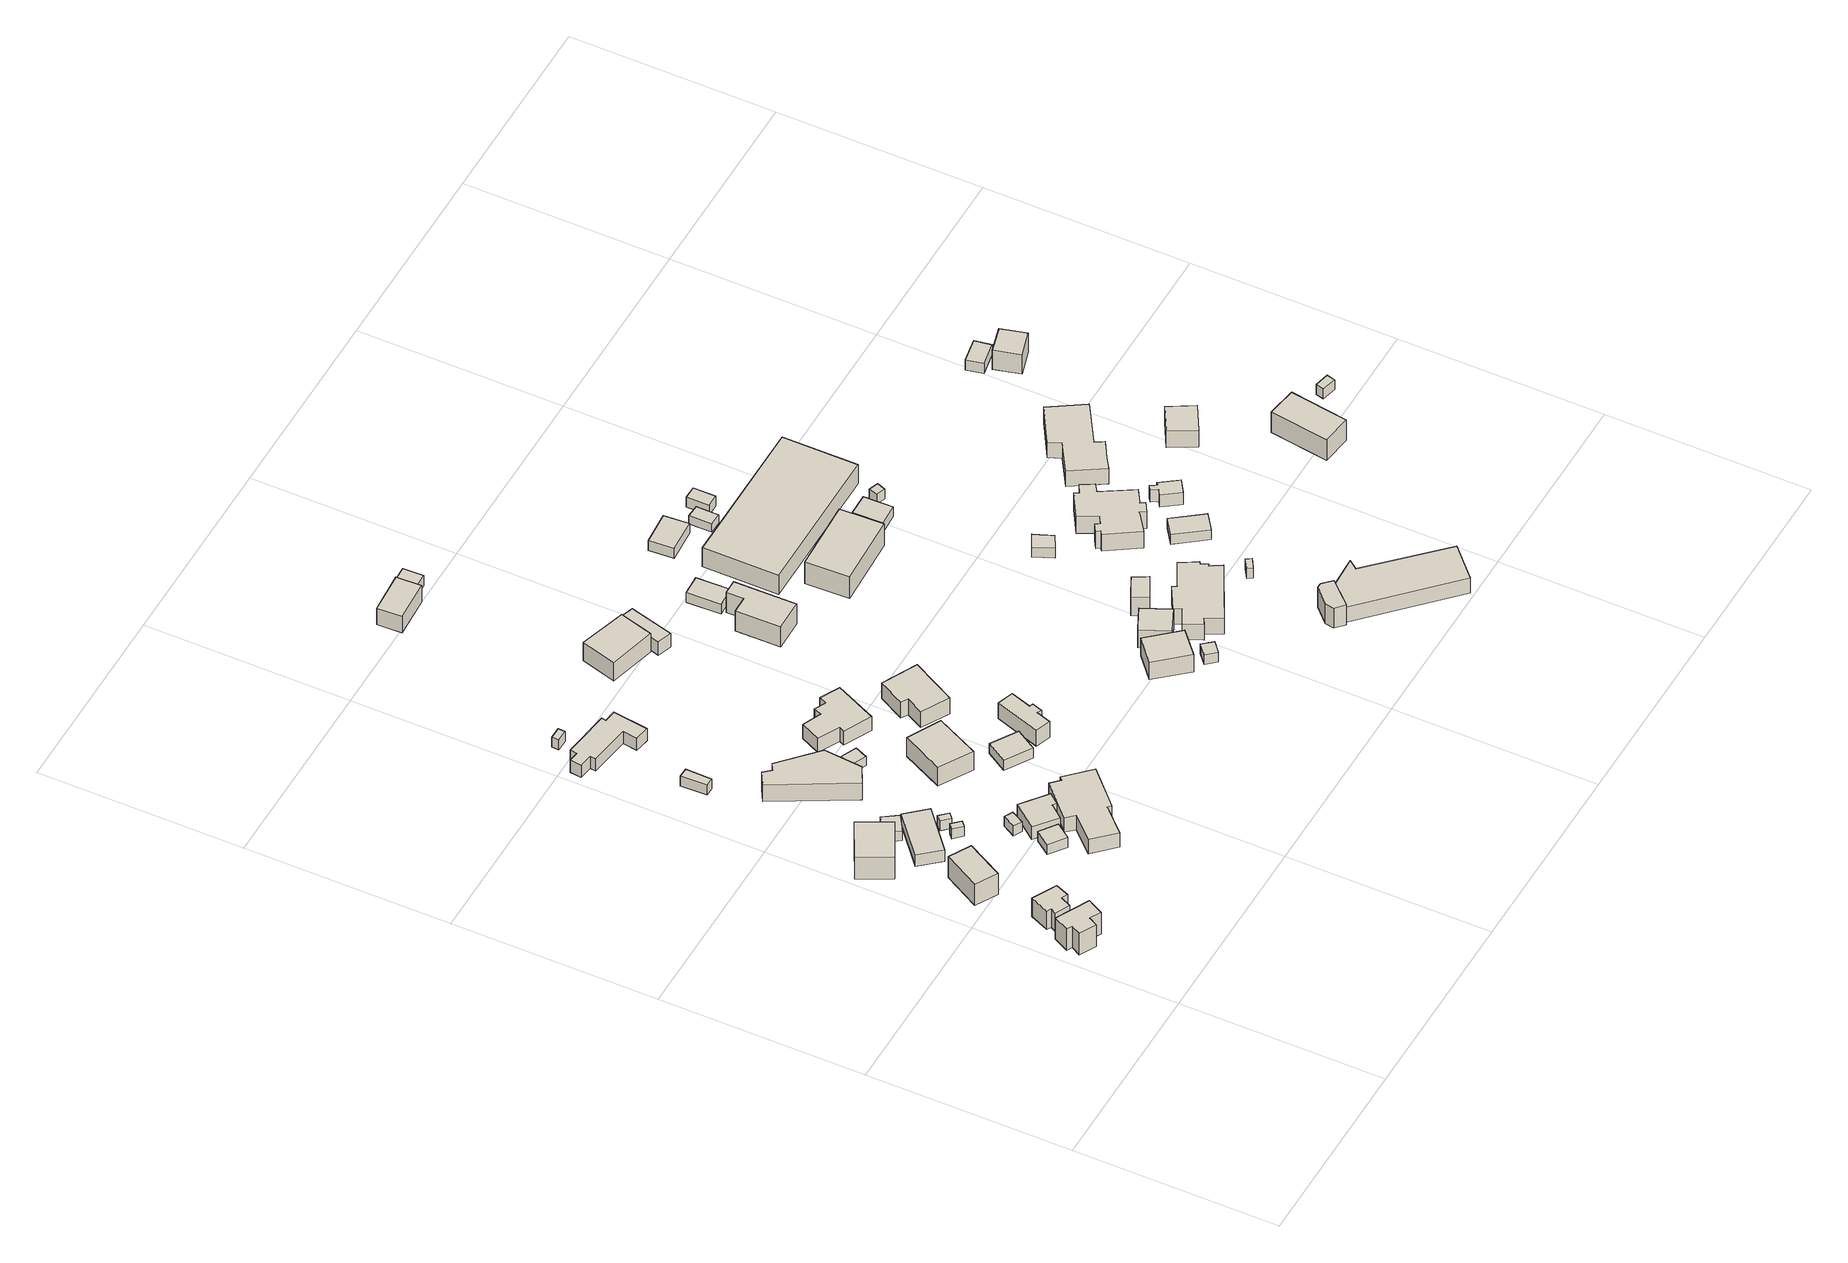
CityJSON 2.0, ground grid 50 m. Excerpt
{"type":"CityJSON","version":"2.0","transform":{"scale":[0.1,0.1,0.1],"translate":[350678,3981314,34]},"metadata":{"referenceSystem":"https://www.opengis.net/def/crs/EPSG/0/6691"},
"CityObjects":{
"building1":{"type":"Building","attributes":{"荒川水系越辺川洪水浸水想定区域（計画規模）.規模":"L1","荒川水系越辺川洪水浸水想定区域（計画規模）.浸水ランク":"2","荒川水系越辺川洪水浸水想定区域（計画規模）.浸水深":0.93,"荒川水系越辺川洪水浸水想定区域（想定最大規模）.規模":"L2","荒川水系越辺川洪水浸水想定区域（想定最大規模）.浸水ランク":"2","荒川水系越辺川洪水浸水想定区域（想定最大規模）.浸水深":1.62,"荒川水系越辺川洪水浸水想定区域（想定最大規模）.継続時間":21.88,"measuredHeight":7.1},"geometry":[{"type":"Solid","lod":"1","boundaries":[[[[0,1,2,3,4,5,6,7]],[[6,8,9,7]],[[5,10,8,6]],[[4,11,10,5]],[[3,12,11,4]],[[2,13,12,3]],[[1,14,13,2]],[[0,15,14,1]],[[7,9,15,0]],[[8,10,11,12,13,14,15,9]]]]}]},
"building2":{"type":"Building","attributes":{"荒川水系越辺川洪水浸水想定区域（計画規模）.規模":"L1","荒川水系越辺川洪水浸水想定区域（計画規模）.浸水ランク":"2","荒川水系越辺川洪水浸水想定区域（計画規模）.浸水深":0.93,"荒川水系越辺川洪水浸水想定区域（想定最大規模）.規模":"L2","荒川水系越辺川洪水浸水想定区域（想定最大規模）.浸水ランク":"2","荒川水系越辺川洪水浸水想定区域（想定最大規模）.浸水深":1.61,"荒川水系越辺川洪水浸水想定区域（想定最大規模）.継続時間":21.88,"measuredHeight":7.3},"geometry":[{"type":"Solid","lod":"1","boundaries":[[[[16,17,18,19,20,21,22,23]],[[22,24,25,23]],[[21,26,24,22]],[[20,27,26,21]],[[19,28,27,20]],[[18,29,28,19]],[[17,30,29,18]],[[16,31,30,17]],[[23,25,31,16]],[[24,26,27,28,29,30,31,25]]]]}]},
"building3":{"type":"Building","attributes":{"荒川水系越辺川洪水浸水想定区域（計画規模）.規模":"L1","荒川水系越辺川洪水浸水想定区域（計画規模）.浸水ランク":"2","荒川水系越辺川洪水浸水想定区域（計画規模）.浸水深":1.22,"荒川水系越辺川洪水浸水想定区域（想定最大規模）.規模":"L2","荒川水系越辺川洪水浸水想定区域（想定最大規模）.浸水ランク":"2","荒川水系越辺川洪水浸水想定区域（想定最大規模）.浸水深":1.9,"荒川水系越辺川洪水浸水想定区域（想定最大規模）.継続時間":21.5,"measuredHeight":7.2},"geometry":[{"type":"Solid","lod":"1","boundaries":[[[[32,33,34,35]],[[34,36,37,35]],[[33,38,36,34]],[[32,39,38,33]],[[35,37,39,32]],[[36,38,39,37]]]]}]},
"building4":{"type":"Building","attributes":{"荒川水系越辺川洪水浸水想定区域（計画規模）.規模":"L1","荒川水系越辺川洪水浸水想定区域（計画規模）.浸水ランク":"2","荒川水系越辺川洪水浸水想定区域（計画規模）.浸水深":1.06,"荒川水系越辺川洪水浸水想定区域（想定最大規模）.規模":"L2","荒川水系越辺川洪水浸水想定区域（想定最大規模）.浸水ランク":"2","荒川水系越辺川洪水浸水想定区域（想定最大規模）.浸水深":1.75,"荒川水系越辺川洪水浸水想定区域（想定最大規模）.継続時間":21.76,"measuredHeight":7.9},"geometry":[{"type":"Solid","lod":"1","boundaries":[[[[40,41,42,43]],[[42,44,45,43]],[[41,46,44,42]],[[40,47,46,41]],[[43,45,47,40]],[[44,46,47,45]]]]}]},
"building5":{"type":"Building","attributes":{"荒川水系越辺川洪水浸水想定区域（計画規模）.規模":"L1","荒川水系越辺川洪水浸水想定区域（計画規模）.浸水ランク":"2","荒川水系越辺川洪水浸水想定区域（計画規模）.浸水深":1.19,"荒川水系越辺川洪水浸水想定区域（想定最大規模）.規模":"L2","荒川水系越辺川洪水浸水想定区域（想定最大規模）.浸水ランク":"2","荒川水系越辺川洪水浸水想定区域（想定最大規模）.浸水深":1.88,"荒川水系越辺川洪水浸水想定区域（想定最大規模）.継続時間":21.76,"measuredHeight":3.9},"geometry":[{"type":"Solid","lod":"1","boundaries":[[[[48,49,50,51]],[[50,52,53,51]],[[49,54,52,50]],[[48,55,54,49]],[[51,53,55,48]],[[52,54,55,53]]]]}]},
"building6":{"type":"Building","attributes":{"荒川水系越辺川洪水浸水想定区域（計画規模）.規模":"L1","荒川水系越辺川洪水浸水想定区域（計画規模）.浸水ランク":"2","荒川水系越辺川洪水浸水想定区域（計画規模）.浸水深":1.17,"荒川水系越辺川洪水浸水想定区域（想定最大規模）.規模":"L2","荒川水系越辺川洪水浸水想定区域（想定最大規模）.浸水ランク":"2","荒川水系越辺川洪水浸水想定区域（想定最大規模）.浸水深":1.86,"荒川水系越辺川洪水浸水想定区域（想定最大規模）.継続時間":21.76,"measuredHeight":3},"geometry":[{"type":"Solid","lod":"1","boundaries":[[[[56,57,58,59]],[[58,60,61,59]],[[57,62,60,58]],[[56,63,62,57]],[[59,61,63,56]],[[60,62,63,61]]]]}]},
"building7":{"type":"Building","attributes":{"荒川水系越辺川洪水浸水想定区域（計画規模）.規模":"L1","荒川水系越辺川洪水浸水想定区域（計画規模）.浸水ランク":"2","荒川水系越辺川洪水浸水想定区域（計画規模）.浸水深":1.31,"荒川水系越辺川洪水浸水想定区域（想定最大規模）.規模":"L2","荒川水系越辺川洪水浸水想定区域（想定最大規模）.浸水ランク":"2","荒川水系越辺川洪水浸水想定区域（想定最大規模）.浸水深":1.99,"荒川水系越辺川洪水浸水想定区域（想定最大規模）.継続時間":21.5,"measuredHeight":3},"geometry":[{"type":"Solid","lod":"1","boundaries":[[[[64,65,66,67]],[[66,68,69,67]],[[65,70,68,66]],[[64,71,70,65]],[[67,69,71,64]],[[68,70,71,69]]]]}]},
"building8":{"type":"Building","attributes":{"荒川水系越辺川洪水浸水想定区域（計画規模）.規模":"L1","荒川水系越辺川洪水浸水想定区域（計画規模）.浸水ランク":"2","荒川水系越辺川洪水浸水想定区域（計画規模）.浸水深":1.06,"荒川水系越辺川洪水浸水想定区域（想定最大規模）.規模":"L2","荒川水系越辺川洪水浸水想定区域（想定最大規模）.浸水ランク":"2","荒川水系越辺川洪水浸水想定区域（想定最大規模）.浸水深":1.74,"荒川水系越辺川洪水浸水想定区域（想定最大規模）.継続時間":21.5,"measuredHeight":3},"geometry":[{"type":"Solid","lod":"1","boundaries":[[[[72,73,74,75]],[[74,76,77,75]],[[73,78,76,74]],[[72,79,78,73]],[[75,77,79,72]],[[76,78,79,77]]]]}]},
"building9":{"type":"Building","attributes":{"荒川水系越辺川洪水浸水想定区域（計画規模）.規模":"L1","荒川水系越辺川洪水浸水想定区域（計画規模）.浸水ランク":"2","荒川水系越辺川洪水浸水想定区域（計画規模）.浸水深":1.17,"荒川水系越辺川洪水浸水想定区域（想定最大規模）.規模":"L2","荒川水系越辺川洪水浸水想定区域（想定最大規模）.浸水ランク":"2","荒川水系越辺川洪水浸水想定区域（想定最大規模）.浸水深":1.86,"荒川水系越辺川洪水浸水想定区域（想定最大規模）.継続時間":21.76,"measuredHeight":3},"geometry":[{"type":"Solid","lod":"1","boundaries":[[[[80,81,82,83]],[[82,84,85,83]],[[81,86,84,82]],[[80,87,86,81]],[[83,85,87,80]],[[84,86,87,85]]]]}]},
"building10":{"type":"Building","attributes":{"荒川水系越辺川洪水浸水想定区域（計画規模）.規模":"L1","荒川水系越辺川洪水浸水想定区域（計画規模）.浸水ランク":"2","荒川水系越辺川洪水浸水想定区域（計画規模）.浸水深":1.13,"荒川水系越辺川洪水浸水想定区域（想定最大規模）.規模":"L2","荒川水系越辺川洪水浸水想定区域（想定最大規模）.浸水ランク":"2","荒川水系越辺川洪水浸水想定区域（想定最大規模）.浸水深":1.81,"荒川水系越辺川洪水浸水想定区域（想定最大規模）.継続時間":21.5,"measuredHeight":3},"geometry":[{"type":"Solid","lod":"1","boundaries":[[[[88,89,90,91]],[[90,92,93,91]],[[89,94,92,90]],[[88,95,94,89]],[[91,93,95,88]],[[92,94,95,93]]]]}]},
"building11":{"type":"Building","attributes":{"荒川水系越辺川洪水浸水想定区域（計画規模）.規模":"L1","荒川水系越辺川洪水浸水想定区域（計画規模）.浸水ランク":"2","荒川水系越辺川洪水浸水想定区域（計画規模）.浸水深":1.47,"荒川水系越辺川洪水浸水想定区域（想定最大規模）.規模":"L2","荒川水系越辺川洪水浸水想定区域（想定最大規模）.浸水ランク":"2","荒川水系越辺川洪水浸水想定区域（想定最大規模）.浸水深":2.16,"荒川水系越辺川洪水浸水想定区域（想定最大規模）.継続時間":72.6,"measuredHeight":3},"geometry":[{"type":"Solid","lod":"1","boundaries":[[[[96,97,98,99]],[[98,100,101,99]],[[97,102,100,98]],[[96,103,102,97]],[[99,101,103,96]],[[100,102,103,101]]]]}]},
"building12":{"type":"Building","attributes":{"荒川水系越辺川洪水浸水想定区域（計画規模）.規模":"L1","荒川水系越辺川洪水浸水想定区域（計画規模）.浸水ランク":"2","荒川水系越辺川洪水浸水想定区域（計画規模）.浸水深":1.08,"荒川水系越辺川洪水浸水想定区域（想定最大規模）.規模":"L2","荒川水系越辺川洪水浸水想定区域（想定最大規模）.浸水ランク":"2","荒川水系越辺川洪水浸水想定区域（想定最大規模）.浸水深":1.76,"荒川水系越辺川洪水浸水想定区域（想定最大規模）.継続時間":21.76,"measuredHeight":4.5},"geometry":[{"type":"Solid","lod":"1","boundaries":[[[[104,105,106,107,108,109]],[[108,110,111,109]],[[107,112,110,108]],[[106,113,112,107]],[[105,114,113,106]],[[104,115,114,105]],[[109,111,115,104]],[[110,112,113,114,115,111]]]]}]},
"building13":{"type":"Building","attributes":{"荒川水系越辺川洪水浸水想定区域（計画規模）.規模":"L1","荒川水系越辺川洪水浸水想定区域（計画規模）.浸水ランク":"2","荒川水系越辺川洪水浸水想定区域（計画規模）.浸水深":1.3,"荒川水系越辺川洪水浸水想定区域（想定最大規模）.規模":"L2","荒川水系越辺川洪水浸水想定区域（想定最大規模）.浸水ランク":"2","荒川水系越辺川洪水浸水想定区域（想定最大規模）.浸水深":1.99,"荒川水系越辺川洪水浸水想定区域（想定最大規模）.継続時間":22.46,"measuredHeight":7.5},"geometry":[{"type":"Solid","lod":"1","boundaries":[[[[116,117,118,119,120,121,122]],[[121,123,124,122]],[[120,125,123,121]],[[119,126,125,120]],[[118,127,126,119]],[[117,128,127,118]],[[116,129,128,117]],[[122,124,129,116]],[[123,125,126,127,128,129,124]]]]}]},
"building14":{"type":"Building","attributes":{"荒川水系越辺川洪水浸水想定区域（計画規模）.規模":"L1","荒川水系越辺川洪水浸水想定区域（計画規模）.浸水ランク":"2","荒川水系越辺川洪水浸水想定区域（計画規模）.浸水深":1.09,"荒川水系越辺川洪水浸水想定区域（想定最大規模）.規模":"L2","荒川水系越辺川洪水浸水想定区域（想定最大規模）.浸水ランク":"2","荒川水系越辺川洪水浸水想定区域（想定最大規模）.浸水深":1.77,"荒川水系越辺川洪水浸水想定区域（想定最大規模）.継続時間":21.76,"measuredHeight":5.4},"geometry":[{"type":"Solid","lod":"1","boundaries":[[[[130,131,132,133,134,135,136,137,138,139]],[[138,140,141,139]],[[137,142,140,138]],[[136,143,142,137]],[[135,144,143,136]],[[134,145,144,135]],[[133,146,145,134]],[[132,147,146,133]],[[131,148,147,132]],[[130,149,148,131]],[[139,141,149,130]],[[140,142,143,144,145,146,147,148,149,141]]]]}]},
"building15":{"type":"Building","attributes":{"荒川水系越辺川洪水浸水想定区域（計画規模）.規模":"L1","荒川水系越辺川洪水浸水想定区域（計画規模）.浸水ランク":"2","荒川水系越辺川洪水浸水想定区域（計画規模）.浸水深":1.81,"荒川水系越辺川洪水浸水想定区域（想定最大規模）.規模":"L2","荒川水系越辺川洪水浸水想定区域（想定最大規模）.浸水ランク":"2","荒川水系越辺川洪水浸水想定区域（想定最大規模）.浸水深":2.5,"荒川水系越辺川洪水浸水想定区域（想定最大規模）.継続時間":76.71,"measuredHeight":4.3},"geometry":[{"type":"Solid","lod":"1","boundaries":[[[[150,151,152,153,154,155,156,157,158,159,160,161]],[[160,162,163,161]],[[159,164,162,160]],[[158,165,164,159]],[[157,166,165,158]],[[156,167,166,157]],[[155,168,167,156]],[[154,169,168,155]],[[153,170,169,154]],[[152,171,170,153]],[[151,172,171,152]],[[150,173,172,151]],[[161,163,173,150]],[[162,164,165,166,167,168,169,170,171,172,173,163]]]]}]},
"building16":{"type":"Building","attributes":{"荒川水系越辺川洪水浸水想定区域（計画規模）.規模":"L1","荒川水系越辺川洪水浸水想定区域（計画規模）.浸水ランク":"2","荒川水系越辺川洪水浸水想定区域（計画規模）.浸水深":1.99,"荒川水系越辺川洪水浸水想定区域（想定最大規模）.規模":"L2","荒川水系越辺川洪水浸水想定区域（想定最大規模）.浸水ランク":"2","荒川水系越辺川洪水浸水想定区域（想定最大規模）.浸水深":2.69,"荒川水系越辺川洪水浸水想定区域（想定最大規模）.継続時間":76.71,"measuredHeight":3},"geometry":[{"type":"Solid","lod":"1","boundaries":[[[[174,175,176,177]],[[176,178,179,177]],[[175,180,178,176]],[[174,181,180,175]],[[177,179,181,174]],[[178,180,181,179]]]]}]},
"building17":{"type":"Building","attributes":{"荒川水系越辺川洪水浸水想定区域（計画規模）.規模":"L1","荒川水系越辺川洪水浸水想定区域（計画規模）.浸水ランク":"2","荒川水系越辺川洪水浸水想定区域（計画規模）.浸水深":1.41,"荒川水系越辺川洪水浸水想定区域（想定最大規模）.規模":"L2","荒川水系越辺川洪水浸水想定区域（想定最大規模）.浸水ランク":"2","荒川水系越辺川洪水浸水想定区域（想定最大規模）.浸水深":2.1,"荒川水系越辺川洪水浸水想定区域（想定最大規模）.継続時間":22.46,"measuredHeight":2.6},"geometry":[{"type":"Solid","lod":"1","boundaries":[[[[182,183,184,185]],[[184,186,187,185]],[[183,188,186,184]],[[182,189,188,183]],[[185,187,189,182]],[[186,188,189,187]]]]}]},
"building18":{"type":"Building","attributes":{"荒川水系越辺川洪水浸水想定区域（計画規模）.規模":"L1","荒川水系越辺川洪水浸水想定区域（計画規模）.浸水ランク":"2","荒川水系越辺川洪水浸水想定区域（計画規模）.浸水深":1.28,"荒川水系越辺川洪水浸水想定区域（想定最大規模）.規模":"L2","荒川水系越辺川洪水浸水想定区域（想定最大規模）.浸水ランク":"2","荒川水系越辺川洪水浸水想定区域（想定最大規模）.浸水深":1.97,"荒川水系越辺川洪水浸水想定区域（想定最大規模）.継続時間":21.56,"measuredHeight":7.2},"geometry":[{"type":"Solid","lod":"1","boundaries":[[[[190,191,192,193]],[[192,194,195,193]],[[191,196,194,192]],[[190,197,196,191]],[[193,195,197,190]],[[194,196,197,195]]]]}]},
"building19":{"type":"Building","attributes":{"荒川水系越辺川洪水浸水想定区域（計画規模）.規模":"L1","荒川水系越辺川洪水浸水想定区域（計画規模）.浸水ランク":"2","荒川水系越辺川洪水浸水想定区域（計画規模）.浸水深":1.37,"荒川水系越辺川洪水浸水想定区域（想定最大規模）.規模":"L2","荒川水系越辺川洪水浸水想定区域（想定最大規模）.浸水ランク":"2","荒川水系越辺川洪水浸水想定区域（想定最大規模）.浸水深":2.05,"荒川水系越辺川洪水浸水想定区域（想定最大規模）.継続時間":21.56,"measuredHeight":3},"geometry":[{"type":"Solid","lod":"1","boundaries":[[[[198,199,200,201]],[[200,202,203,201]],[[199,204,202,200]],[[198,205,204,199]],[[201,203,205,198]],[[202,204,205,203]]]]}]},
"building20":{"type":"Building","attributes":{"荒川水系越辺川洪水浸水想定区域（計画規模）.規模":"L1","荒川水系越辺川洪水浸水想定区域（計画規模）.浸水ランク":"2","荒川水系越辺川洪水浸水想定区域（計画規模）.浸水深":1.34,"荒川水系越辺川洪水浸水想定区域（想定最大規模）.規模":"L2","荒川水系越辺川洪水浸水想定区域（想定最大規模）.浸水ランク":"2","荒川水系越辺川洪水浸水想定区域（想定最大規模）.浸水深":2.03,"荒川水系越辺川洪水浸水想定区域（想定最大規模）.継続時間":21.56,"measuredHeight":5.4},"geometry":[{"type":"Solid","lod":"1","boundaries":[[[[206,207,208,209,210,211,212,213,214,215]],[[214,216,217,215]],[[213,218,216,214]],[[212,219,218,213]],[[211,220,219,212]],[[210,221,220,211]],[[209,222,221,210]],[[208,223,222,209]],[[207,224,223,208]],[[206,225,224,207]],[[215,217,225,206]],[[216,218,219,220,221,222,223,224,225,217]]]]}]},
"building21":{"type":"Building","attributes":{"荒川水系越辺川洪水浸水想定区域（計画規模）.規模":"L1","荒川水系越辺川洪水浸水想定区域（計画規模）.浸水ランク":"2","荒川水系越辺川洪水浸水想定区域（計画規模）.浸水深":1.49,"荒川水系越辺川洪水浸水想定区域（想定最大規模）.規模":"L2","荒川水系越辺川洪水浸水想定区域（想定最大規模）.浸水ランク":"2","荒川水系越辺川洪水浸水想定区域（想定最大規模）.浸水深":2.18,"荒川水系越辺川洪水浸水想定区域（想定最大規模）.継続時間":21.56,"measuredHeight":6.6},"geometry":[{"type":"Solid","lod":"1","boundaries":[[[[226,227,228,229,230,231,232,233]],[[232,234,235,233]],[[231,236,234,232]],[[230,237,236,231]],[[229,238,237,230]],[[228,239,238,229]],[[227,240,239,228]],[[226,241,240,227]],[[233,235,241,226]],[[234,236,237,238,239,240,241,235]]]]}]},
"building22":{"type":"Building","attributes":{"荒川水系越辺川洪水浸水想定区域（計画規模）.規模":"L1","荒川水系越辺川洪水浸水想定区域（計画規模）.浸水ランク":"2","荒川水系越辺川洪水浸水想定区域（計画規模）.浸水深":0.81,"荒川水系越辺川洪水浸水想定区域（想定最大規模）.規模":"L2","荒川水系越辺川洪水浸水想定区域（想定最大規模）.浸水ランク":"2","荒川水系越辺川洪水浸水想定区域（想定最大規模）.浸水深":1.5,"荒川水系越辺川洪水浸水想定区域（想定最大規模）.継続時間":21.56,"measuredHeight":6.4},"geometry":[{"type":"Solid","lod":"1","boundaries":[[[[242,243,244,245,246,247]],[[246,248,249,247]],[[245,250,248,246]],[[244,251,250,245]],[[243,252,251,244]],[[242,253,252,243]],[[247,249,253,242]],[[248,250,251,252,253,249]]]]}]},
"building23":{"type":"Building","attributes":{"荒川水系越辺川洪水浸水想定区域（計画規模）.規模":"L1","荒川水系越辺川洪水浸水想定区域（計画規模）.浸水ランク":"2","荒川水系越辺川洪水浸水想定区域（計画規模）.浸水深":1.79,"荒川水系越辺川洪水浸水想定区域（想定最大規模）.規模":"L2","荒川水系越辺川洪水浸水想定区域（想定最大規模）.浸水ランク":"2","荒川水系越辺川洪水浸水想定区域（想定最大規模）.浸水深":2.48,"荒川水系越辺川洪水浸水想定区域（想定最大規模）.継続時間":78.01,"measuredHeight":7.5},"geometry":[{"type":"Solid","lod":"1","boundaries":[[[[254,255,256,257]],[[256,258,259,257]],[[255,260,258,256]],[[254,261,260,255]],[[257,259,261,254]],[[258,260,261,259]]]]}]},
"building24":{"type":"Building","attributes":{"measuredHeight":5.9},"geometry":[{"type":"Solid","lod":"1","boundaries":[[[[262,263,264,265]],[[264,266,267,265]],[[263,268,266,264]],[[262,269,268,263]],[[265,267,269,262]],[[266,268,269,267]]]]}]},
"building25":{"type":"Building","attributes":{"荒川水系越辺川洪水浸水想定区域（計画規模）.規模":"L1","荒川水系越辺川洪水浸水想定区域（計画規模）.浸水ランク":"2","荒川水系越辺川洪水浸水想定区域（計画規模）.浸水深":2.14,"荒川水系越辺川洪水浸水想定区域（想定最大規模）.規模":"L2","荒川水系越辺川洪水浸水想定区域（想定最大規模）.浸水ランク":"2","荒川水系越辺川洪水浸水想定区域（想定最大規模）.浸水深":2.83,"荒川水系越辺川洪水浸水想定区域（想定最大規模）.継続時間":78.01,"measuredHeight":5.2},"geometry":[{"type":"Solid","lod":"1","boundaries":[[[[270,271,272,273]],[[272,274,275,273]],[[271,276,274,272]],[[270,277,276,271]],[[273,275,277,270]],[[274,276,277,275]]]]}]},
"building26":{"type":"Building","attributes":{"measuredHeight":3.2},"geometry":[{"type":"Solid","lod":"1","boundaries":[[[[278,279,280,281]],[[280,282,283,281]],[[279,284,282,280]],[[278,285,284,279]],[[281,283,285,278]],[[282,284,285,283]]]]}]},
"building27":{"type":"Building","attributes":{"荒川水系越辺川洪水浸水想定区域（計画規模）.規模":"L1","荒川水系越辺川洪水浸水想定区域（計画規模）.浸水ランク":"2","荒川水系越辺川洪水浸水想定区域（計画規模）.浸水深":1.93,"荒川水系越辺川洪水浸水想定区域（想定最大規模）.規模":"L2","荒川水系越辺川洪水浸水想定区域（想定最大規模）.浸水ランク":"2","荒川水系越辺川洪水浸水想定区域（想定最大規模）.浸水深":2.62,"荒川水系越辺川洪水浸水想定区域（想定最大規模）.継続時間":73.43,"measuredHeight":7.1},"geometry":[{"type":"Solid","lod":"1","boundaries":[[[[286,287,288,289,290,291]],[[290,292,293,291]],[[289,294,292,290]],[[288,295,294,289]],[[287,296,295,288]],[[286,297,296,287]],[[291,293,297,286]],[[292,294,295,296,297,293]]]]}]},
"building28":{"type":"Building","attributes":{"荒川水系越辺川洪水浸水想定区域（計画規模）.規模":"L1","荒川水系越辺川洪水浸水想定区域（計画規模）.浸水ランク":"2","荒川水系越辺川洪水浸水想定区域（計画規模）.浸水深":1.5,"荒川水系越辺川洪水浸水想定区域（想定最大規模）.規模":"L2","荒川水系越辺川洪水浸水想定区域（想定最大規模）.浸水ランク":"2","荒川水系越辺川洪水浸水想定区域（想定最大規模）.浸水深":2.18,"荒川水系越辺川洪水浸水想定区域（想定最大規模）.継続時間":68.95,"measuredHeight":7.2},"geometry":[{"type":"Solid","lod":"1","boundaries":[[[[298,299,300,301]],[[300,302,303,301]],[[299,304,302,300]],[[298,305,304,299]],[[301,303,305,298]],[[302,304,305,303]]]]}]},
"building29":{"type":"Building","attributes":{"荒川水系越辺川洪水浸水想定区域（計画規模）.規模":"L1","荒川水系越辺川洪水浸水想定区域（計画規模）.浸水ランク":"2","荒川水系越辺川洪水浸水想定区域（計画規模）.浸水深":1.95,"荒川水系越辺川洪水浸水想定区域（想定最大規模）.規模":"L2","荒川水系越辺川洪水浸水想定区域（想定最大規模）.浸水ランク":"2","荒川水系越辺川洪水浸水想定区域（想定最大規模）.浸水深":2.64,"荒川水系越辺川洪水浸水想定区域（想定最大規模）.継続時間":78.01,"measuredHeight":2.9},"geometry":[{"type":"Solid","lod":"1","boundaries":[[[[306,307,308,309]],[[308,310,311,309]],[[307,312,310,308]],[[306,313,312,307]],[[309,311,313,306]],[[310,312,313,311]]]]}]},
"building30":{"type":"Building","attributes":{"荒川水系越辺川洪水浸水想定区域（計画規模）.規模":"L1","荒川水系越辺川洪水浸水想定区域（計画規模）.浸水ランク":"2","荒川水系越辺川洪水浸水想定区域（計画規模）.浸水深":1.62,"荒川水系越辺川洪水浸水想定区域（想定最大規模）.規模":"L2","荒川水系越辺川洪水浸水想定区域（想定最大規模）.浸水ランク":"2","荒川水系越辺川洪水浸水想定区域（想定最大規模）.浸水深":2.3,"荒川水系越辺川洪水浸水想定区域（想定最大規模）.継続時間":71.45,"measuredHeight":3},"geometry":[{"type":"Solid","lod":"1","boundaries":[[[[314,315,316,317]],[[316,318,319,317]],[[315,320,318,316]],[[314,321,320,315]],[[317,319,321,314]],[[318,320,321,319]]]]}]},
"building31":{"type":"Building","attributes":{"荒川水系越辺川洪水浸水想定区域（計画規模）.規模":"L1","荒川水系越辺川洪水浸水想定区域（計画規模）.浸水ランク":"2","荒川水系越辺川洪水浸水想定区域（計画規模）.浸水深":1.56,"荒川水系越辺川洪水浸水想定区域（想定最大規模）.規模":"L2","荒川水系越辺川洪水浸水想定区域（想定最大規模）.浸水ランク":"2","荒川水系越辺川洪水浸水想定区域（想定最大規模）.浸水深":2.24,"荒川水系越辺川洪水浸水想定区域（想定最大規模）.継続時間":68.95,"measuredHeight":6.1},"geometry":[{"type":"Solid","lod":"1","boundaries":[[[[322,323,324,325]],[[324,326,327,325]],[[323,328,326,324]],[[322,329,328,323]],[[325,327,329,322]],[[326,328,329,327]]]]}]},
"building32":{"type":"Building","attributes":{"荒川水系越辺川洪水浸水想定区域（計画規模）.規模":"L1","荒川水系越辺川洪水浸水想定区域（計画規模）.浸水ランク":"2","荒川水系越辺川洪水浸水想定区域（計画規模）.浸水深":1.46,"荒川水系越辺川洪水浸水想定区域（想定最大規模）.規模":"L2","荒川水系越辺川洪水浸水想定区域（想定最大規模）.浸水ランク":"2","荒川水系越辺川洪水浸水想定区域（想定最大規模）.浸水深":2.14,"荒川水系越辺川洪水浸水想定区域（想定最大規模）.継続時間":68.95,"measuredHeight":5.4},"geometry":[{"type":"Solid","lod":"1","boundaries":[[[[330,331,332,333]],[[332,334,335,333]],[[331,336,334,332]],[[330,337,336,331]],[[333,335,337,330]],[[334,336,337,335]]]]}]},
"building33":{"type":"Building","attributes":{"荒川水系越辺川洪水浸水想定区域（計画規模）.規模":"L1","荒川水系越辺川洪水浸水想定区域（計画規模）.浸水ランク":"2","荒川水系越辺川洪水浸水想定区域（計画規模）.浸水深":1.67,"荒川水系越辺川洪水浸水想定区域（想定最大規模）.規模":"L2","荒川水系越辺川洪水浸水想定区域（想定最大規模）.浸水ランク":"2","荒川水系越辺川洪水浸水想定区域（想定最大規模）.浸水深":2.36,"荒川水系越辺川洪水浸水想定区域（想定最大規模）.継続時間":77.21,"measuredHeight":3},"geometry":[{"type":"Solid","lod":"1","boundaries":[[[[338,339,340,341]],[[340,342,343,341]],[[339,344,342,340]],[[338,345,344,339]],[[341,343,345,338]],[[342,344,345,343]]]]}]},
"building34":{"type":"Building","attributes":{"荒川水系越辺川洪水浸水想定区域（計画規模）.規模":"L1","荒川水系越辺川洪水浸水想定区域（計画規模）.浸水ランク":"2","荒川水系越辺川洪水浸水想定区域（計画規模）.浸水深":1.91,"荒川水系越辺川洪水浸水想定区域（想定最大規模）.規模":"L2","荒川水系越辺川洪水浸水想定区域（想定最大規模）.浸水ランク":"2","荒川水系越辺川洪水浸水想定区域（想定最大規模）.浸水深":2.59,"荒川水系越辺川洪水浸水想定区域（想定最大規模）.継続時間":72.71,"measuredHeight":8},"geometry":[{"type":"Solid","lod":"1","boundaries":[[[[346,347,348,349]],[[348,350,351,349]],[[347,352,350,348]],[[346,353,352,347]],[[349,351,353,346]],[[350,352,353,351]]]]}]},
"building35":{"type":"Building","attributes":{"荒川水系越辺川洪水浸水想定区域（計画規模）.規模":"L1","荒川水系越辺川洪水浸水想定区域（計画規模）.浸水ランク":"2","荒川水系越辺川洪水浸水想定区域（計画規模）.浸水深":1.69,"荒川水系越辺川洪水浸水想定区域（想定最大規模）.規模":"L2","荒川水系越辺川洪水浸水想定区域（想定最大規模）.浸水ランク":"2","荒川水系越辺川洪水浸水想定区域（想定最大規模）.浸水深":2.37,"荒川水系越辺川洪水浸水想定区域（想定最大規模）.継続時間":68.95,"measuredHeight":6.1},"geometry":[{"type":"Solid","lod":"1","boundaries":[[[[354,355,356,357,358,359,360,361,362,363,364,365,366,367,368]],[[367,369,370,368]],[[366,371,369,367]],[[365,372,371,366]],[[364,373,372,365]],[[363,374,373,364]],[[362,375,374,363]],[[361,376,375,362]],[[360,377,376,361]],[[359,378,377,360]],[[358,379,378,359]],[[357,380,379,358]],[[356,381,380,357]],[[355,382,381,356]],[[354,383,382,355]],[[368,370,383,354]],[[369,371,372,373,374,375,376,377,378,379,380,381,382,383,370]]]]}]},
"building36":{"type":"Building","attributes":{"荒川水系越辺川洪水浸水想定区域（計画規模）.規模":"L1","荒川水系越辺川洪水浸水想定区域（計画規模）.浸水ランク":"2","荒川水系越辺川洪水浸水想定区域（計画規模）.浸水深":1.25,"荒川水系越辺川洪水浸水想定区域（想定最大規模）.規模":"L2","荒川水系越辺川洪水浸水想定区域（想定最大規模）.浸水ランク":"2","荒川水系越辺川洪水浸水想定区域（想定最大規模）.浸水深":1.93,"荒川水系越辺川洪水浸水想定区域（想定最大規模）.継続時間":71.01,"measuredHeight":6.1},"geometry":[{"type":"Solid","lod":"1","boundaries":[[[[384,385,386,387,388,389,390]],[[389,391,392,390]],[[388,393,391,389]],[[387,394,393,388]],[[386,395,394,387]],[[385,396,395,386]],[[384,397,396,385]],[[390,392,397,384]],[[391,393,394,395,396,397,392]]]]}]},
"building37":{"type":"Building","attributes":{"荒川水系越辺川洪水浸水想定区域（計画規模）.規模":"L1","荒川水系越辺川洪水浸水想定区域（計画規模）.浸水ランク":"2","荒川水系越辺川洪水浸水想定区域（計画規模）.浸水深":1.87,"荒川水系越辺川洪水浸水想定区域（想定最大規模）.規模":"L2","荒川水系越辺川洪水浸水想定区域（想定最大規模）.浸水ランク":"2","荒川水系越辺川洪水浸水想定区域（想定最大規模）.浸水深":2.56,"荒川水系越辺川洪水浸水想定区域（想定最大規模）.継続時間":72.6,"measuredHeight":2.5},"geometry":[{"type":"Solid","lod":"1","boundaries":[[[[398,399,400,401]],[[400,402,403,401]],[[399,404,402,400]],[[398,405,404,399]],[[401,403,405,398]],[[402,404,405,403]]]]}]},
"building38":{"type":"Building","attributes":{"荒川水系越辺川洪水浸水想定区域（計画規模）.規模":"L1","荒川水系越辺川洪水浸水想定区域（計画規模）.浸水ランク":"2","荒川水系越辺川洪水浸水想定区域（計画規模）.浸水深":1.43,"荒川水系越辺川洪水浸水想定区域（想定最大規模）.規模":"L2","荒川水系越辺川洪水浸水想定区域（想定最大規模）.浸水ランク":"2","荒川水系越辺川洪水浸水想定区域（想定最大規模）.浸水深":2.12,"荒川水系越辺川洪水浸水想定区域（想定最大規模）.継続時間":72.6,"measuredHeight":5.8},"geometry":[{"type":"Solid","lod":"1","boundaries":[[[[406,407,408,409]],[[408,410,411,409]],[[407,412,410,408]],[[406,413,412,407]],[[409,411,413,406]],[[410,412,413,411]]]]}]},
"building39":{"type":"Building","attributes":{"荒川水系越辺川洪水浸水想定区域（計画規模）.規模":"L1","荒川水系越辺川洪水浸水想定区域（計画規模）.浸水ランク":"2","荒川水系越辺川洪水浸水想定区域（計画規模）.浸水深":1.4,"荒川水系越辺川洪水浸水想定区域（想定最大規模）.規模":"L2","荒川水系越辺川洪水浸水想定区域（想定最大規模）.浸水ランク":"2","荒川水系越辺川洪水浸水想定区域（想定最大規模）.浸水深":2.1,"荒川水系越辺川洪水浸水想定区域（想定最大規模）.継続時間":77.21,"measuredHeight":3},"geometry":[{"type":"Solid","lod":"1","boundaries":[[[[414,415,416,417]],[[416,418,419,417]],[[415,420,418,416]],[[414,421,420,415]],[[417,419,421,414]],[[418,420,421,419]]]]}]},
"building40":{"type":"Building","attributes":{"荒川水系越辺川洪水浸水想定区域（計画規模）.規模":"L1","荒川水系越辺川洪水浸水想定区域（計画規模）.浸水ランク":"2","荒川水系越辺川洪水浸水想定区域（計画規模）.浸水深":2.07,"荒川水系越辺川洪水浸水想定区域（想定最大規模）.規模":"L2","荒川水系越辺川洪水浸水想定区域（想定最大規模）.浸水ランク":"2","荒川水系越辺川洪水浸水想定区域（想定最大規模）.浸水深":2.75,"荒川水系越辺川洪水浸水想定区域（想定最大規模）.継続時間":77.53,"measuredHeight":3},"geometry":[{"type":"Solid","lod":"1","boundaries":[[[[422,423,424,425]],[[424,426,427,425]],[[423,428,426,424]],[[422,429,428,423]],[[425,427,429,422]],[[426,428,429,427]]]]}]},
"building41":{"type":"Building","attributes":{"荒川水系越辺川洪水浸水想定区域（計画規模）.規模":"L1","荒川水系越辺川洪水浸水想定区域（計画規模）.浸水ランク":"2","荒川水系越辺川洪水浸水想定区域（計画規模）.浸水深":1.76,"荒川水系越辺川洪水浸水想定区域（想定最大規模）.規模":"L2","荒川水系越辺川洪水浸水想定区域（想定最大規模）.浸水ランク":"2","荒川水系越辺川洪水浸水想定区域（想定最大規模）.浸水深":2.43,"荒川水系越辺川洪水浸水想定区域（想定最大規模）.継続時間":74.46,"measuredHeight":3},"geometry":[{"type":"Solid","lod":"1","boundaries":[[[[430,431,432,433]],[[432,434,435,433]],[[431,436,434,432]],[[430,437,436,431]],[[433,435,437,430]],[[434,436,437,435]]]]}]},
"building42":{"type":"Building","attributes":{"荒川水系越辺川洪水浸水想定区域（計画規模）.規模":"L1","荒川水系越辺川洪水浸水想定区域（計画規模）.浸水ランク":"2","荒川水系越辺川洪水浸水想定区域（計画規模）.浸水深":1.47,"荒川水系越辺川洪水浸水想定区域（想定最大規模）.規模":"L2","荒川水系越辺川洪水浸水想定区域（想定最大規模）.浸水ランク":"2","荒川水系越辺川洪水浸水想定区域（想定最大規模）.浸水深":2.14,"荒川水系越辺川洪水浸水想定区域（想定最大規模）.継続時間":68.5,"measuredHeight":6.1},"geometry":[{"type":"Solid","lod":"1","boundaries":[[[[438,439,440,441,442,443]],[[442,444,445,443]],[[441,446,444,442]],[[440,447,446,441]],[[439,448,447,440]],[[438,449,448,439]],[[443,445,449,438]],[[444,446,447,448,449,445]]]]}]},
"building43":{"type":"Building","attributes":{"荒川水系越辺川洪水浸水想定区域（計画規模）.規模":"L1","荒川水系越辺川洪水浸水想定区域（計画規模）.浸水ランク":"2","荒川水系越辺川洪水浸水想定区域（計画規模）.浸水深":1.87,"荒川水系越辺川洪水浸水想定区域（想定最大規模）.規模":"L2","荒川水系越辺川洪水浸水想定区域（想定最大規模）.浸水ランク":"2","荒川水系越辺川洪水浸水想定区域（想定最大規模）.浸水深":2.57,"荒川水系越辺川洪水浸水想定区域（想定最大規模）.継続時間":73.55,"measuredHeight":3},"geometry":[{"type":"Solid","lod":"1","boundaries":[[[[450,451,452,453]],[[452,454,455,453]],[[451,456,454,452]],[[450,457,456,451]],[[453,455,457,450]],[[454,456,457,455]]]]}]},
"building44":{"type":"Building","attributes":{"荒川水系越辺川洪水浸水想定区域（計画規模）.規模":"L1","荒川水系越辺川洪水浸水想定区域（計画規模）.浸水ランク":"2","荒川水系越辺川洪水浸水想定区域（計画規模）.浸水深":1.82,"荒川水系越辺川洪水浸水想定区域（想定最大規模）.規模":"L2","荒川水系越辺川洪水浸水想定区域（想定最大規模）.浸水ランク":"2","荒川水系越辺川洪水浸水想定区域（想定最大規模）.浸水深":2.52,"荒川水系越辺川洪水浸水想定区域（想定最大規模）.継続時間":73.55,"measuredHeight":3},"geometry":[{"type":"Solid","lod":"1","boundaries":[[[[458,459,460,461]],[[460,462,463,461]],[[459,464,462,460]],[[458,465,464,459]],[[461,463,465,458]],[[462,464,465,463]]]]}]},
"building45":{"type":"Building","attributes":{"荒川水系越辺川洪水浸水想定区域（計画規模）.規模":"L1","荒川水系越辺川洪水浸水想定区域（計画規模）.浸水ランク":"2","荒川水系越辺川洪水浸水想定区域（計画規模）.浸水深":1.87,"荒川水系越辺川洪水浸水想定区域（想定最大規模）.規模":"L2","荒川水系越辺川洪水浸水想定区域（想定最大規模）.浸水ランク":"2","荒川水系越辺川洪水浸水想定区域（想定最大規模）.浸水深":2.56,"荒川水系越辺川洪水浸水想定区域（想定最大規模）.継続時間":73.86,"measuredHeight":6.7},"geometry":[{"type":"Solid","lod":"1","boundaries":[[[[466,467,468,469,470,471,472,473,474,475,476,477,478,479,480,481,482,483]],[[482,484,485,483]],[[481,486,484,482]],[[480,487,486,481]],[[479,488,487,480]],[[478,489,488,479]],[[477,490,489,478]],[[476,491,490,477]],[[475,492,491,476]],[[474,493,492,475]],[[473,494,493,474]],[[472,495,494,473]],[[471,496,495,472]],[[470,497,496,471]],[[469,498,497,470]],[[468,499,498,469]],[[467,500,499,468]],[[466,501,500,467]],[[483,485,501,466]],[[484,486,487,488,489,490,491,492,493,494,495,496,497,498,499,500,501,485]]]]}]},
"building46":{"type":"Building","attributes":{"荒川水系越辺川洪水浸水想定区域（計画規模）.規模":"L1","荒川水系越辺川洪水浸水想定区域（計画規模）.浸水ランク":"2","荒川水系越辺川洪水浸水想定区域（計画規模）.浸水深":2.09,"荒川水系越辺川洪水浸水想定区域（想定最大規模）.規模":"L2","荒川水系越辺川洪水浸水想定区域（想定最大規模）.浸水ランク":"2","荒川水系越辺川洪水浸水想定区域（想定最大規模）.浸水深":2.76,"荒川水系越辺川洪水浸水想定区域（想定最大規模）.継続時間":74.46,"measuredHeight":3},"geometry":[{"type":"Solid","lod":"1","boundaries":[[[[502,503,504,505]],[[504,506,507,505]],[[503,508,506,504]],[[502,509,508,503]],[[505,507,509,502]],[[506,508,509,507]]]]}]},
"building47":{"type":"Building","attributes":{"荒川水系越辺川洪水浸水想定区域（計画規模）.規模":"L1","荒川水系越辺川洪水浸水想定区域（計画規模）.浸水ランク":"2","荒川水系越辺川洪水浸水想定区域（計画規模）.浸水深":1.96,"荒川水系越辺川洪水浸水想定区域（想定最大規模）.規模":"L2","荒川水系越辺川洪水浸水想定区域（想定最大規模）.浸水ランク":"2","荒川水系越辺川洪水浸水想定区域（想定最大規模）.浸水深":2.65,"荒川水系越辺川洪水浸水想定区域（想定最大規模）.継続時間":73.86,"measuredHeight":3.7},"geometry":[{"type":"Solid","lod":"1","boundaries":[[[[510,511,512,513,514,515,516,517]],[[516,518,519,517]],[[515,520,518,516]],[[514,521,520,515]],[[513,522,521,514]],[[512,523,522,513]],[[511,524,523,512]],[[510,525,524,511]],[[517,519,525,510]],[[518,520,521,522,523,524,525,519]]]]}]},
"building48":{"type":"Building","attributes":{"荒川水系越辺川洪水浸水想定区域（計画規模）.規模":"L1","荒川水系越辺川洪水浸水想定区域（計画規模）.浸水ランク":"2","荒川水系越辺川洪水浸水想定区域（計画規模）.浸水深":1.41,"荒川水系越辺川洪水浸水想定区域（想定最大規模）.規模":"L2","荒川水系越辺川洪水浸水想定区域（想定最大規模）.浸水ランク":"2","荒川水系越辺川洪水浸水想定区域（想定最大規模）.浸水深":2.1,"荒川水系越辺川洪水浸水想定区域（想定最大規模）.継続時間":76.55,"measuredHeight":6.1},"geometry":[{"type":"Solid","lod":"1","boundaries":[[[[526,527,528,529,530,531,532,533,534]],[[533,535,536,534]],[[532,537,535,533]],[[531,538,537,532]],[[530,539,538,531]],[[529,540,539,530]],[[528,541,540,529]],[[527,542,541,528]],[[526,543,542,527]],[[534,536,543,526]],[[535,537,538,539,540,541,542,543,536]]]]}]},
"building49":{"type":"Building","attributes":{"荒川水系越辺川洪水浸水想定区域（計画規模）.規模":"L1","荒川水系越辺川洪水浸水想定区域（計画規模）.浸水ランク":"2","荒川水系越辺川洪水浸水想定区域（計画規模）.浸水深":2.27,"荒川水系越辺川洪水浸水想定区域（想定最大規模）.規模":"L2","荒川水系越辺川洪水浸水想定区域（想定最大規模）.浸水ランク":"2","荒川水系越辺川洪水浸水想定区域（想定最大規模）.浸水深":2.95,"荒川水系越辺川洪水浸水想定区域（想定最大規模）.継続時間":92.68,"measuredHeight":6.3},"geometry":[{"type":"Solid","lod":"1","boundaries":[[[[544,545,546,547]],[[546,548,549,547]],[[545,550,548,546]],[[544,551,550,545]],[[547,549,551,544]],[[548,550,551,549]]]]}]},
"building50":{"type":"Building","attributes":{"荒川水系越辺川洪水浸水想定区域（計画規模）.規模":"L1","荒川水系越辺川洪水浸水想定区域（計画規模）.浸水ランク":"2","荒川水系越辺川洪水浸水想定区域（計画規模）.浸水深":1.84,"荒川水系越辺川洪水浸水想定区域（想定最大規模）.規模":"L2","荒川水系越辺川洪水浸水想定区域（想定最大規模）.浸水ランク":"2","荒川水系越辺川洪水浸水想定区域（想定最大規模）.浸水深":2.5,"荒川水系越辺川洪水浸水想定区域（想定最大規模）.継続時間":74.96,"measuredHeight":7.6},"geometry":[{"type":"Solid","lod":"1","boundaries":[[[[552,553,554,555]],[[554,556,557,555]],[[553,558,556,554]],[[552,559,558,553]],[[555,557,559,552]],[[556,558,559,557]]]]}]},
"building51":{"type":"Building","attributes":{"荒川水系越辺川洪水浸水想定区域（計画規模）.規模":"L1","荒川水系越辺川洪水浸水想定区域（計画規模）.浸水ランク":"2","荒川水系越辺川洪水浸水想定区域（計画規模）.浸水深":2.92,"荒川水系越辺川洪水浸水想定区域（想定最大規模）.規模":"L2","荒川水系越辺川洪水浸水想定区域（想定最大規模）.浸水ランク":"3","荒川水系越辺川洪水浸水想定区域（想定最大規模）.浸水深":3.62,"荒川水系越辺川洪水浸水想定区域（想定最大規模）.継続時間":80.43,"measuredHeight":3},"geometry":[{"type":"Solid","lod":"1","boundaries":[[[[560,561,562,563]],[[562,564,565,563]],[[561,566,564,562]],[[560,567,566,561]],[[563,565,567,560]],[[564,566,567,565]]]]}]},
"building52":{"type":"Building","attributes":{"荒川水系越辺川洪水浸水想定区域（計画規模）.規模":"L1","荒川水系越辺川洪水浸水想定区域（計画規模）.浸水ランク":"2","荒川水系越辺川洪水浸水想定区域（計画規模）.浸水深":1.87,"荒川水系越辺川洪水浸水想定区域（想定最大規模）.規模":"L2","荒川水系越辺川洪水浸水想定区域（想定最大規模）.浸水ランク":"2","荒川水系越辺川洪水浸水想定区域（想定最大規模）.浸水深":2.57,"荒川水系越辺川洪水浸水想定区域（想定最大規模）.継続時間":80.43,"measuredHeight":7.4},"geometry":[{"type":"Solid","lod":"1","boundaries":[[[[568,569,570,571]],[[570,572,573,571]],[[569,574,572,570]],[[568,575,574,569]],[[571,573,575,568]],[[572,574,575,573]]]]}]},
"building53":{"type":"Building","attributes":{"荒川水系越辺川洪水浸水想定区域（計画規模）.規模":"L1","荒川水系越辺川洪水浸水想定区域（計画規模）.浸水ランク":"2","荒川水系越辺川洪水浸水想定区域（計画規模）.浸水深":1.65,"荒川水系越辺川洪水浸水想定区域（想定最大規模）.規模":"L2","荒川水系越辺川洪水浸水想定区域（想定最大規模）.浸水ランク":"2","荒川水系越辺川洪水浸水想定区域（想定最大規模）.浸水深":2.31,"荒川水系越辺川洪水浸水想定区域（想定最大規模）.継続時間":74.16,"measuredHeight":3},"geometry":[{"type":"Solid","lod":"1","boundaries":[[[[576,577,578,579]],[[578,580,581,579]],[[577,582,580,578]],[[576,583,582,577]],[[579,581,583,576]],[[580,582,583,581]]]]}]}
},
"vertices":[
[119,276,23],[98,237,23],[72,251,23],[60,229,23],[20,250,23],[33,273,23],[20,280,23],[39,317,23],[20,280,88],[39,317,88],[33,273,88],[20,250,88],[60,229,88],[72,251,88],[98,237,88],[119,276,88],
[122,330,22],[107,337,22],[95,311,22],[60,328,22],[67,342,22],[57,347,22],[78,394,22],[136,364,22],[78,394,78],[136,364,78],[57,347,78],[67,342,78],[60,328,78],[95,311,78],[107,337,78],[122,330,78],
[153,579,21],[104,489,21],[52,519,21],[101,608,21],[52,519,85],[101,608,85],[104,489,85],[153,579,85],
[97,833,23],[137,756,23],[43,707,23],[3,783,23],[43,707,90],[3,783,90],[137,756,90],[97,833,90],
[239,721,21],[141,637,21],[99,686,21],[196,770,21],[99,686,55],[196,770,55],[141,637,55],[239,721,55],
[170,808,22],[194,772,22],[154,746,22],[130,782,22],[154,746,52],[130,782,52],[194,772,52],[170,808,52],
[228,634,21],[208,654,21],[221,666,21],[240,646,21],[221,666,51],[240,646,51],[208,654,51],[228,634,51],
[325,457,23],[298,420,23],[258,449,23],[285,486,23],[258,449,53],[285,486,53],[298,420,53],[325,457,53],
[237,669,21],[218,689,21],[230,701,21],[250,681,21],[230,701,51],[250,681,51],[218,689,51],[237,669,51],
[312,560,23],[295,529,23],[275,540,23],[292,571,23],[275,540,53],[292,571,53],[295,529,53],[312,560,53],
[109,1246,20],[108,1183,20],[87,1183,20],[85,1247,20],[87,1183,50],[85,1247,50],[108,1183,50],[109,1246,50],
[392,510,23],[372,485,23],[363,491,23],[336,458,23],[283,500,23],[330,559,23],[283,500,61],[330,559,61],[336,458,61],[363,491,61],[372,485,61],[392,510,61],
[270,904,20],[226,880,20],[124,1068,20],[157,1087,20],[173,1069,20],[191,1079,20],[278,998,20],[191,1079,71],[278,998,71],[173,1069,71],[157,1087,71],[124,1068,71],[226,880,71],[270,904,71],
[498,456,22],[415,374,22],[407,381,22],[350,322,22],[301,373,22],[354,429,22],[336,448,22],[414,526,22],[435,505,22],[442,513,22],[435,505,66],[442,513,66],[414,526,66],[336,448,66],[354,429,66],[301,373,66],[350,322,66],[407,381,66],[415,374,66],[498,456,66],
[178,1375,15],[142,1381,15],[147,1417,15],[46,1431,15],[48,1445,15],[14,1450,15],[18,1478,15],[43,1475,15],[45,1492,15],[162,1476,15],[160,1465,15],[190,1461,15],[160,1465,52],[190,1461,52],[162,1476,52],[45,1492,52],[43,1475,52],[18,1478,52],[14,1450,52],[48,1445,52],[46,1431,52],[147,1417,52],[142,1381,52],[178,1375,52],
[97,1548,15],[96,1530,15],[67,1531,15],[68,1548,15],[67,1531,45],[68,1548,45],[96,1530,45],[97,1548,45],
[336,951,20],[322,920,20],[285,937,20],[299,968,20],[285,937,47],[299,968,47],[322,920,47],[336,951,47],
[466,813,21],[415,708,21],[337,754,21],[386,855,21],[337,754,78],[386,855,78],[415,708,78],[466,813,78],
[538,662,20],[507,611,20],[444,650,20],[476,701,20],[444,650,50],[476,701,50],[507,611,50],[538,662,50],
[422,958,20],[355,991,20],[361,1004,20],[310,1030,20],[333,1079,20],[379,1059,20],[387,1078,20],[414,1065,20],[422,1083,20],[469,1059,20],[422,1083,62],[469,1059,62],[414,1065,62],[387,1078,62],[379,1059,62],[333,1079,62],[310,1030,62],[361,1004,62],[355,991,62],[422,958,62],
[602,669,18],[611,666,18],[602,639,18],[592,645,18],[580,609,18],[543,622,18],[580,733,18],[619,720,18],[580,733,66],[619,720,66],[543,622,66],[580,609,66],[592,645,66],[602,639,66],[611,666,66],[602,669,66],
[599,939,23],[541,830,23],[475,866,23],[497,908,23],[481,918,23],[515,981,23],[481,918,71],[515,981,71],[497,908,71],[475,866,71],[541,830,71],[599,939,71],
[448,1575,10],[425,1493,10],[310,1523,10],[335,1610,10],[310,1523,66],[335,1610,66],[425,1493,66],[448,1575,66],
[334,1999,11],[231,1994,11],[228,2054,11],[331,2060,11],[228,2054,61],[331,2060,61],[231,1994,61],[334,1999,61],
[424,1474,9],[454,1582,9],[488,1570,9],[459,1462,9],[488,1570,50],[459,1462,50],[454,1582,50],[424,1474,50],
[374,2066,14],[376,2016,14],[339,2014,14],[336,2064,14],[339,2014,46],[336,2064,46],[376,2016,46],[374,2066,46],
[601,1359,15],[600,1401,15],[637,1402,15],[639,1250,15],[561,1249,15],[560,1358,15],[561,1249,76],[560,1358,76],[639,1250,76],[637,1402,76],[600,1401,76],[601,1359,76],
[889,548,19],[953,475,19],[896,424,19],[832,498,19],[896,424,72],[832,498,72],[953,475,72],[889,548,72],
[639,1494,14],[642,1411,14],[592,1409,14],[589,1492,14],[592,1409,44],[589,1492,44],[642,1411,44],[639,1494,44],
[952,436,19],[972,412,19],[947,390,19],[926,414,19],[947,390,49],[926,414,49],[972,412,49],[952,436,49],
[939,497,19],[907,565,19],[967,593,19],[999,525,19],[967,593,72],[999,525,72],[907,565,72],[939,497,72],
[1042,650,19],[1061,615,19],[1005,586,19],[986,622,19],[1005,586,74],[986,622,74],[1061,615,74],[1042,650,74],
[772,1641,16],[777,1580,16],[694,1574,16],[690,1635,16],[694,1574,46],[690,1635,46],[777,1580,46],[772,1641,46],
[936,1191,15],[759,1184,15],[755,1291,15],[932,1298,15],[755,1291,81],[932,1298,81],[759,1184,81],[936,1191,81],
[1135,586,17],[1151,558,17],[1159,544,17],[1153,540,17],[1162,524,17],[1157,521,17],[1173,494,17],[1030,419,17],[1010,458,17],[994,449,17],[974,491,17],[1015,513,17],[1006,529,17],[1065,563,17],[1071,553,17],[1065,563,64],[1071,553,64],[1006,529,64],[1015,513,64],[974,491,64],[994,449,64],[1010,458,64],[1030,419,64],[1173,494,64],[1157,521,64],[1162,524,64],[1153,540,64],[1159,544,64],[1151,558,64],[1135,586,64],
[1206,276,19],[1227,255,19],[1179,203,19],[1173,197,19],[1151,217,19],[1155,239,19],[1193,277,19],[1155,239,79],[1193,277,79],[1151,217,79],[1173,197,79],[1179,203,79],[1227,255,79],[1206,276,79],
[833,1593,16],[833,1538,16],[801,1539,16],[801,1594,16],[801,1539,41],[801,1594,41],[833,1538,41],[833,1593,41],
[1077,1511,14],[1077,1327,14],[701,1326,14],[701,1510,14],[701,1326,72],[701,1510,72],[1077,1327,72],[1077,1511,72],
[875,1622,17],[875,1567,17],[843,1567,17],[843,1622,17],[843,1567,47],[843,1622,47],[875,1567,47],[875,1622,47],
[1086,913,13],[1106,867,13],[1072,848,13],[1051,894,13],[1072,848,43],[1051,894,43],[1106,867,43],[1086,913,43],
[1227,469,16],[1235,457,16],[1210,441,16],[1202,453,16],[1210,441,46],[1202,453,46],[1235,457,46],[1227,469,46],
[1454,75,18],[1381,5,18],[1179,203,18],[1227,255,18],[1311,259,18],[1294,237,18],[1311,259,63],[1294,237,63],[1227,255,63],[1179,203,63],[1381,5,63],[1454,75,63],
[1021,1286,14],[1023,1214,14],[970,1212,14],[968,1285,14],[970,1212,44],[968,1285,44],[1023,1214,44],[1021,1286,44],
[1071,1277,13],[1063,1256,13],[1041,1264,13],[1048,1285,13],[1041,1264,43],[1048,1285,43],[1063,1256,43],[1071,1277,43],
[1218,879,15],[1224,867,15],[1246,880,15],[1264,850,15],[1245,837,15],[1291,761,15],[1257,739,15],[1263,728,15],[1239,713,15],[1231,727,15],[1184,692,15],[1134,768,15],[1142,774,15],[1136,783,15],[1156,796,15],[1163,785,15],[1180,796,15],[1157,841,15],[1180,796,66],[1157,841,66],[1163,785,66],[1156,796,66],[1136,783,66],[1142,774,66],[1134,768,66],[1184,692,66],[1231,727,66],[1239,713,66],[1263,728,66],[1257,739,66],[1291,761,66],[1245,837,66],[1264,850,66],[1246,880,66],[1224,867,66],[1218,879,66],
[1263,676,12],[1315,605,12],[1275,576,12],[1223,647,12],[1275,576,42],[1223,647,42],[1315,605,42],[1263,676,42],
[1325,728,13],[1315,744,13],[1327,752,13],[1336,737,13],[1342,742,13],[1373,699,13],[1341,678,13],[1311,719,13],[1341,678,50],[1311,719,50],[1373,699,50],[1342,742,50],[1336,737,50],[1327,752,50],[1315,744,50],[1325,728,50],
[1421,1056,17],[1474,973,17],[1377,912,17],[1389,891,17],[1347,865,17],[1320,847,17],[1271,925,17],[1343,971,17],[1330,1000,17],[1343,971,64],[1330,1000,64],[1271,925,64],[1320,847,64],[1347,865,64],[1389,891,64],[1377,912,64],[1474,973,64],[1421,1056,64],
[1583,768,7],[1516,730,7],[1483,792,7],[1548,829,7],[1483,792,57],[1548,829,57],[1516,730,57],[1583,768,57],
[1695,598,12],[1674,455,12],[1601,465,12],[1622,609,12],[1601,465,75],[1622,609,75],[1674,455,75],[1695,598,75],
[1553,1293,9],[1560,1252,9],[1501,1241,9],[1492,1282,9],[1501,1241,39],[1492,1282,39],[1560,1252,39],[1553,1293,39],
[1583,1247,11],[1600,1185,11],[1535,1166,11],[1519,1230,11],[1535,1166,70],[1519,1230,70],[1600,1185,70],[1583,1247,70],
[1802,567,15],[1797,546,15],[1761,555,15],[1766,575,15],[1761,555,45],[1766,575,45],[1797,546,45],[1802,567,45]
]}
